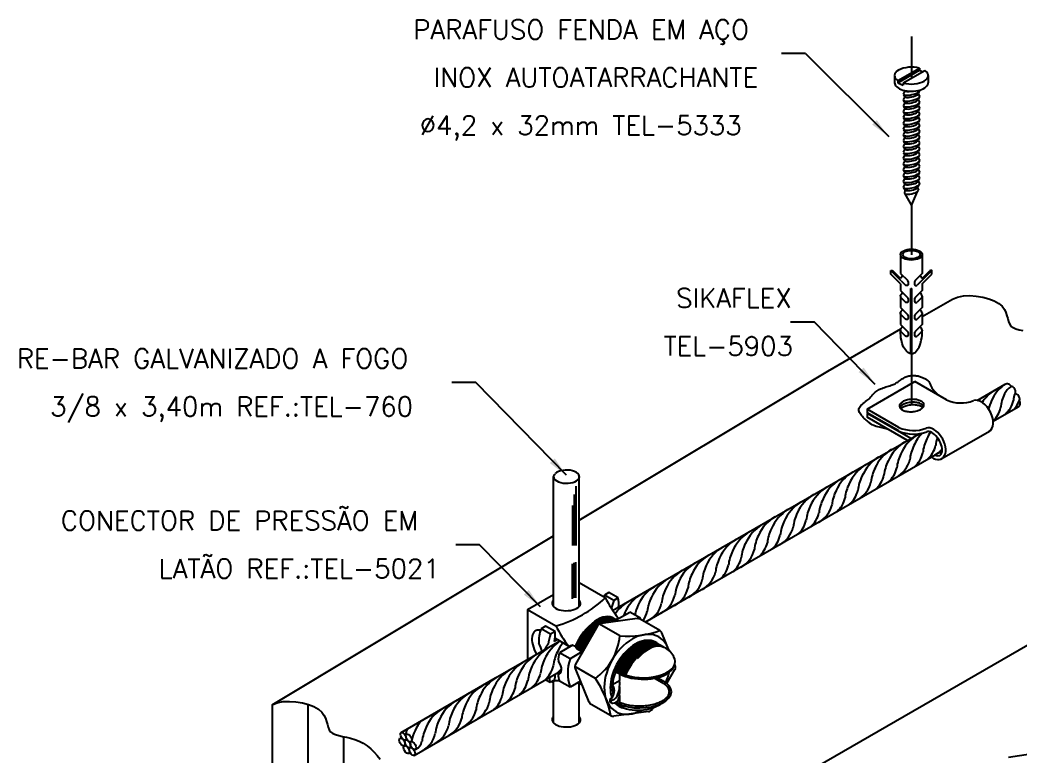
# Model space of a CAD drawing. Header units: millimetres. Extents: x -6476 to -6458.7, y -4451.8 to -4439.
# Drawn here: x -6475.97 to -6465.5, y -4446.74 to -4439.03 of the extents above; entities that cross this region are included whole.
import ezdxf
from ezdxf.enums import TextEntityAlignment as Align

# ---------------------------------------------------------------- set-up
doc = ezdxf.new("R2010")
doc.units = ezdxf.units.MM
doc.header["$LTSCALE"] = 10
doc.linetypes.add('DASHDOT2', pattern=[0.5, 0.25, -0.125, 0, -0.125])
doc.layers.add('Termotécnica', color=7, linetype='Continuous')
doc.styles.add('r80', font='romans.shx')

msp = doc.modelspace()

# ---------------------------------------------------------------- linework, layer by layer
at = {"layer": 'Termotécnica', "color": 1, "linetype": 'DASHDOT2'}
for p, q in [((-6466.642, -4439.198), (-6466.642, -4439.636)), ((-6466.642, -4440.966), (-6466.642, -4441.484)), ((-6466.642, -4442.519), (-6466.642, -4443.062))]:
    msp.add_line(p, q, dxfattribs=at)
at = {"layer": 'Termotécnica', "color": 2}
for p, q in [((-6467.749, -4439.378), (-6467.999, -4439.378)), ((-6467.749, -4439.378), (-6466.879, -4440.247)), ((-6466.782, -4439.661), (-6466.557, -4439.53)), ((-6466.782, -4439.682), (-6466.557, -4439.552)), ((-6466.727, -4439.685), (-6466.501, -4439.555)), ((-6466.557, -4439.53), (-6466.557, -4439.552)), ((-6466.557, -4439.552), (-6466.523, -4439.567)), ((-6466.818, -4439.608), (-6466.818, -4439.683)), ((-6466.782, -4439.661), (-6466.782, -4439.683)), ((-6466.782, -4439.683), (-6466.727, -4439.707)), ((-6466.727, -4439.686), (-6466.727, -4439.707)), ((-6466.466, -4439.608), (-6466.466, -4439.683)), ((-6466.712, -4439.766), (-6466.728, -4439.802)), ((-6466.724, -4439.808), (-6466.712, -4439.827)), ((-6466.56, -4439.774), (-6466.572, -4439.797)), ((-6466.572, -4439.797), (-6466.557, -4439.826)), ((-6466.712, -4439.827), (-6466.728, -4439.863)), ((-6466.712, -4439.888), (-6466.728, -4439.924)), ((-6466.724, -4439.868), (-6466.712, -4439.888)), ((-6466.56, -4439.835), (-6466.572, -4439.857)), ((-6466.572, -4439.857), (-6466.557, -4439.887)), ((-6466.56, -4439.896), (-6466.572, -4439.918)), ((-6466.712, -4439.949), (-6466.728, -4439.985)), ((-6466.712, -4440.009), (-6466.728, -4440.046)), ((-6466.724, -4439.929), (-6466.712, -4439.949)), ((-6466.724, -4439.99), (-6466.712, -4440.009)), ((-6466.572, -4439.918), (-6466.557, -4439.948)), ((-6466.56, -4439.957), (-6466.572, -4439.979)), ((-6466.572, -4439.979), (-6466.557, -4440.009)), ((-6466.56, -4440.018), (-6466.572, -4440.04)), ((-6466.712, -4440.07), (-6466.728, -4440.106)), ((-6466.724, -4440.051), (-6466.712, -4440.07)), ((-6466.724, -4440.112), (-6466.712, -4440.131)), ((-6466.572, -4440.04), (-6466.557, -4440.07)), ((-6466.56, -4440.079), (-6466.572, -4440.101)), ((-6466.572, -4440.101), (-6466.557, -4440.131)), ((-6466.712, -4440.131), (-6466.728, -4440.167)), ((-6466.712, -4440.192), (-6466.728, -4440.228)), ((-6466.724, -4440.173), (-6466.712, -4440.192)), ((-6466.56, -4440.14), (-6466.572, -4440.162)), ((-6466.572, -4440.162), (-6466.557, -4440.192)), ((-6466.56, -4440.2), (-6466.572, -4440.223)), ((-6466.572, -4440.223), (-6466.557, -4440.252)), ((-6466.712, -4440.253), (-6466.728, -4440.289)), ((-6466.712, -4440.314), (-6466.728, -4440.35)), ((-6466.724, -4440.234), (-6466.712, -4440.253)), ((-6466.724, -4440.294), (-6466.712, -4440.314)), ((-6466.56, -4440.261), (-6466.572, -4440.284)), ((-6466.572, -4440.284), (-6466.557, -4440.313)), ((-6466.56, -4440.322), (-6466.572, -4440.345)), ((-6466.712, -4440.374), (-6466.728, -4440.411)), ((-6466.712, -4440.435), (-6466.728, -4440.471)), ((-6466.724, -4440.355), (-6466.712, -4440.374)), ((-6466.724, -4440.416), (-6466.712, -4440.435)), ((-6466.572, -4440.345), (-6466.557, -4440.374)), ((-6466.56, -4440.383), (-6466.572, -4440.406)), ((-6466.572, -4440.406), (-6466.557, -4440.435)), ((-6466.712, -4440.496), (-6466.728, -4440.532)), ((-6466.724, -4440.477), (-6466.712, -4440.496)), ((-6466.724, -4440.538), (-6466.712, -4440.557)), ((-6466.56, -4440.444), (-6466.572, -4440.467)), ((-6466.572, -4440.467), (-6466.557, -4440.496)), ((-6466.56, -4440.505), (-6466.572, -4440.527)), ((-6466.572, -4440.527), (-6466.557, -4440.557)), ((-6466.712, -4440.557), (-6466.728, -4440.593)), ((-6466.712, -4440.618), (-6466.728, -4440.654)), ((-6466.724, -4440.599), (-6466.712, -4440.618)), ((-6466.56, -4440.566), (-6466.572, -4440.588)), ((-6466.572, -4440.588), (-6466.557, -4440.618)), ((-6466.56, -4440.627), (-6466.572, -4440.649)), ((-6466.712, -4440.679), (-6466.728, -4440.715)), ((-6466.712, -4440.74), (-6466.728, -4440.776)), ((-6466.724, -4440.66), (-6466.712, -4440.679)), ((-6466.724, -4440.721), (-6466.712, -4440.74)), ((-6466.572, -4440.649), (-6466.557, -4440.679)), ((-6466.56, -4440.688), (-6466.572, -4440.71)), ((-6466.572, -4440.71), (-6466.557, -4440.74)), ((-6466.572, -4440.773), (-6466.562, -4440.751)), ((-6466.725, -4440.781), (-6466.712, -4440.802)), ((-6466.71, -4440.807), (-6466.715, -4440.839)), ((-6466.71, -4440.845), (-6466.642, -4440.966)), ((-6466.642, -4440.966), (-6466.577, -4440.822)), ((-6466.577, -4440.782), (-6466.568, -4440.808)), ((-6466.756, -4441.482), (-6466.756, -4441.679)), ((-6466.529, -4441.482), (-6466.529, -4441.679)), ((-6466.857, -4441.685), (-6466.857, -4441.649)), ((-6466.75, -4441.757), (-6466.857, -4441.649)), ((-6466.756, -4441.786), (-6466.857, -4441.685)), ((-6466.755, -4441.733), (-6466.837, -4441.652)), ((-6466.756, -4441.679), (-6466.684, -4441.75)), ((-6466.529, -4441.679), (-6466.6, -4441.75)), ((-6466.535, -4441.757), (-6466.427, -4441.649)), ((-6466.529, -4441.733), (-6466.448, -4441.652)), ((-6466.529, -4441.786), (-6466.427, -4441.685)), ((-6466.427, -4441.685), (-6466.427, -4441.649)), ((-6466.756, -4441.786), (-6466.756, -4441.858)), ((-6466.75, -4441.757), (-6466.703, -4441.803)), ((-6466.535, -4441.757), (-6466.581, -4441.803)), ((-6466.529, -4441.786), (-6466.529, -4441.858)), ((-6466.756, -4441.858), (-6466.682, -4441.931)), ((-6466.649, -4442.519), (-6466.649, -4441.836)), ((-6466.649, -4441.836), (-6466.636, -4441.836)), ((-6466.636, -4442.519), (-6466.636, -4441.836)), ((-6466.529, -4441.858), (-6466.602, -4441.931)), ((-6466.756, -4441.917), (-6466.756, -4442.035)), ((-6466.75, -4441.934), (-6466.703, -4441.981)), ((-6466.535, -4441.934), (-6466.581, -4441.981)), ((-6466.529, -4441.917), (-6466.529, -4442.035)), ((-6466.529, -4442.13), (-6466.213, -4441.948)), ((-6466.756, -4442.035), (-6466.682, -4442.109)), ((-6466.756, -4442.091), (-6466.756, -4442.213)), ((-6466.75, -4442.112), (-6466.703, -4442.158)), ((-6466.529, -4442.035), (-6466.602, -4442.109)), ((-6466.535, -4442.112), (-6466.581, -4442.158)), ((-6466.529, -4442.091), (-6466.529, -4442.213)), ((-6467.656, -4442.19), (-6467.906, -4442.19)), ((-6467.02, -4442.84), (-6467.656, -4442.19)), ((-6466.756, -4442.213), (-6466.682, -4442.286)), ((-6466.529, -4442.213), (-6466.602, -4442.286)), ((-6467.515, -4442.7), (-6466.754, -4442.26)), ((-6466.75, -4442.289), (-6466.703, -4442.336)), ((-6466.535, -4442.289), (-6466.581, -4442.336)), ((-6470.116, -4444.263), (-6467.515, -4442.7)), ((-6471.2, -4442.822), (-6471.45, -4442.822)), ((-6470.251, -4443.792), (-6471.2, -4442.822)), ((-6467.104, -4443.098), (-6466.606, -4442.811)), ((-6466.274, -4443.003), (-6466.606, -4442.811)), ((-6465.955, -4443.009), (-6465.662, -4442.839)), ((-6466.772, -4443.29), (-6467.104, -4443.098)), ((-6467.104, -4443.098), (-6467.104, -4443.137)), ((-6466.772, -4443.328), (-6467.104, -4443.137)), ((-6467.104, -4443.144), (-6467.097, -4443.141)), ((-6466.648, -4443.408), (-6467.104, -4443.144)), ((-6467.104, -4443.144), (-6467.104, -4443.183)), ((-6465.785, -4443.225), (-6465.524, -4443.076)), ((-6466.681, -4443.427), (-6467.104, -4443.183)), ((-6469.767, -4445.206), (-6466.559, -4443.356)), ((-6466.324, -4443.617), (-6465.826, -4443.33)), ((-6468.905, -4445.027), (-6466.32, -4443.535)), ((-6470.386, -4445.164), (-6470.386, -4443.805)), ((-6470.116, -4445.164), (-6470.116, -4443.802)), ((-6469.782, -4448.081), (-6462.686, -4443.984)), ((-6473.33, -4446.195), (-6470.386, -4444.425)), ((-6471.159, -4444.518), (-6471.409, -4444.518)), ((-6470.523, -4445.169), (-6471.159, -4444.518)), ((-6470.116, -4444.914), (-6469.844, -4445.071)), ((-6470.659, -4445.196), (-6470.386, -4445.038)), ((-6469.427, -4445.328), (-6468.905, -4445.027)), ((-6470.659, -4445.196), (-6470.659, -4445.72)), ((-6470.659, -4445.196), (-6470.36, -4445.368)), ((-6470.991, -4445.913), (-6470.32, -4445.525)), ((-6470.37, -4445.496), (-6470.226, -4445.58)), ((-6470.16, -4445.585), (-6470.189, -4445.569)), ((-6470.139, -4445.612), (-6470.16, -4445.585)), ((-6470.151, -4445.595), (-6470.153, -4445.594)), ((-6470.143, -4445.607), (-6470.151, -4445.595)), ((-6470.13, -4445.607), (-6470.143, -4445.607)), ((-6470.084, -4445.644), (-6470.139, -4445.612)), ((-6470.123, -4445.622), (-6470.13, -4445.607)), ((-6470.108, -4445.619), (-6470.123, -4445.622)), ((-6470.102, -4445.634), (-6470.108, -4445.619)), ((-6470.087, -4445.631), (-6470.102, -4445.634)), ((-6470.082, -4445.641), (-6470.087, -4445.631)), ((-6470.731, -4446.082), (-6470.302, -4445.834)), ((-6469.754, -4445.835), (-6469.713, -4445.859)), ((-6469.745, -4445.829), (-6469.753, -4445.83)), ((-6469.738, -4445.844), (-6469.745, -4445.829)), ((-6469.724, -4445.841), (-6469.738, -4445.844)), ((-6469.717, -4445.856), (-6469.724, -4445.841)), ((-6469.703, -4445.854), (-6469.717, -4445.856)), ((-6469.696, -4445.868), (-6469.703, -4445.854)), ((-6469.681, -4445.866), (-6469.696, -4445.868)), ((-6469.674, -4445.88), (-6469.681, -4445.866)), ((-6469.66, -4445.878), (-6469.674, -4445.88)), ((-6469.651, -4445.889), (-6469.66, -4445.878)), ((-6471.98, -4446.484), (-6470.991, -4445.913)), ((-6470.402, -4445.95), (-6470.395, -4445.954)), ((-6470.386, -4446.382), (-6470.386, -4445.951)), ((-6470.116, -4446.382), (-6470.116, -4445.954)), ((-6469.331, -4445.915), (-6469.25, -4445.962)), ((-6469.3, -4445.908), (-6469.239, -4445.944)), ((-6471.842, -4446.723), (-6470.731, -4446.081)), ((-6473.33, -4446.195), (-6473.33, -4447.32)), ((-6469.735, -4446.169), (-6469.713, -4446.181)), ((-6469.681, -4446.217), (-6469.725, -4446.192))]:
    msp.add_line(p, q, dxfattribs=at)
at = {"layer": 'Termotécnica', "color": 1}
for p, q in [((-6470.17, -4443.991), (-6470.17, -4444.525)), ((-6470.153, -4443.905), (-6470.153, -4444.525)), ((-6470.187, -4444.108), (-6470.187, -4444.525)), ((-6470.187, -4445.084), (-6470.187, -4444.717)), ((-6470.17, -4445.076), (-6470.17, -4444.709)), ((-6470.153, -4445.076), (-6470.153, -4444.7)), ((-6469.807, -4445.019), (-6469.854, -4445.046)), ((-6469.709, -4445.075), (-6469.807, -4445.019)), ((-6469.756, -4445.102), (-6469.854, -4445.046)), ((-6469.709, -4445.075), (-6469.756, -4445.102)), ((-6469.729, -4445.306), (-6469.587, -4445.223)), ((-6469.476, -4445.287), (-6469.587, -4445.223)), ((-6469.691, -4445.473), (-6469.906, -4445.349)), ((-6469.511, -4445.292), (-6469.887, -4445.342)), ((-6469.476, -4445.287), (-6469.488, -4445.294)), ((-6469.274, -4445.416), (-6469.478, -4445.298)), ((-6470.468, -4445.371), (-6470.515, -4445.397)), ((-6470.417, -4445.454), (-6470.515, -4445.397)), ((-6470.37, -4445.427), (-6470.468, -4445.371)), ((-6470.37, -4445.427), (-6470.417, -4445.454)), ((-6469.924, -4445.367), (-6470.156, -4445.769)), ((-6469.175, -4445.63), (-6469.252, -4445.441)), ((-6470.375, -4445.531), (-6470.343, -4445.512)), ((-6470.187, -4445.57), (-6470.323, -4445.649)), ((-6470.213, -4445.712), (-6470.323, -4445.649)), ((-6470.09, -4445.641), (-6470.213, -4445.712)), ((-6469.112, -4445.781), (-6469.118, -4445.768)), ((-6469.948, -4445.919), (-6470.163, -4445.794)), ((-6470.159, -4445.814), (-6470.015, -4446.165)), ((-6469.696, -4445.868), (-6469.696, -4445.94)), ((-6469.199, -4445.971), (-6469.115, -4445.826)), ((-6470.422, -4445.961), (-6470.473, -4445.932)), ((-6470.375, -4445.935), (-6470.422, -4445.961)), ((-6470.213, -4446.01), (-6470.323, -4445.946)), ((-6470.104, -4445.947), (-6470.213, -4446.01)), ((-6469.77, -4445.983), (-6469.696, -4445.94)), ((-6472.957, -4446.189), (-6472.957, -4447.314)), ((-6469.789, -4446.307), (-6469.993, -4446.19)), ((-6469.786, -4446.146), (-6469.797, -4446.139)), ((-6469.707, -4446.181), (-6469.696, -4446.175)), ((-6469.696, -4446.097), (-6469.696, -4446.175)), ((-6469.393, -4446.265), (-6469.756, -4446.314)), ((-6469.346, -4446.224), (-6469.355, -4446.24)), ((-6472.583, -4446.526), (-6472.583, -4447.651))]:
    msp.add_line(p, q, dxfattribs=at)
at = {"layer": 'Termotécnica', "color": 2}
for points in [[(-6466.857, -4441.649), (-6466.852, -4441.647), (-6466.844, -4441.648), (-6466.837, -4441.652)], [(-6466.44, -4441.648), (-6466.44, -4441.648), (-6466.448, -4441.652)], [(-6466.427, -4441.649), (-6466.427, -4441.649), (-6466.433, -4441.647), (-6466.44, -4441.648)], [(-6466.684, -4441.75), (-6466.683, -4441.753), (-6466.682, -4441.755), (-6466.681, -4441.757), (-6466.68, -4441.758), (-6466.679, -4441.76), (-6466.678, -4441.761), (-6466.678, -4441.762), (-6466.677, -4441.764), (-6466.677, -4441.765), (-6466.676, -4441.766), (-6466.676, -4441.767), (-6466.676, -4441.767), (-6466.675, -4441.768), (-6466.675, -4441.769), (-6466.675, -4441.77), (-6466.675, -4441.771), (-6466.675, -4441.772), (-6466.675, -4441.773), (-6466.674, -4441.774), (-6466.674, -4441.775), (-6466.674, -4441.776), (-6466.674, -4441.777), (-6466.674, -4441.778), (-6466.674, -4441.779), (-6466.674, -4441.78), (-6466.674, -4441.781), (-6466.674, -4441.782), (-6466.674, -4441.783), (-6466.675, -4441.784), (-6466.675, -4441.785), (-6466.675, -4441.786), (-6466.675, -4441.787), (-6466.675, -4441.788), (-6466.675, -4441.789), (-6466.676, -4441.79), (-6466.676, -4441.791), (-6466.676, -4441.792), (-6466.676, -4441.793), (-6466.676, -4441.794), (-6466.677, -4441.795), (-6466.677, -4441.796), (-6466.677, -4441.797), (-6466.678, -4441.798), (-6466.678, -4441.798), (-6466.678, -4441.799), (-6466.679, -4441.8), (-6466.679, -4441.801), (-6466.68, -4441.801), (-6466.68, -4441.802), (-6466.681, -4441.802), (-6466.681, -4441.803), (-6466.682, -4441.803), (-6466.682, -4441.804), (-6466.683, -4441.804), (-6466.683, -4441.804), (-6466.684, -4441.804), (-6466.684, -4441.805), (-6466.685, -4441.805), (-6466.685, -4441.805), (-6466.686, -4441.805), (-6466.687, -4441.805), (-6466.688, -4441.805), (-6466.689, -4441.805), (-6466.689, -4441.806), (-6466.691, -4441.806), (-6466.692, -4441.806), (-6466.693, -4441.806), (-6466.695, -4441.806), (-6466.696, -4441.805), (-6466.698, -4441.805), (-6466.701, -4441.804), (-6466.703, -4441.803)], [(-6466.6, -4441.75), (-6466.602, -4441.753), (-6466.603, -4441.755), (-6466.604, -4441.757), (-6466.605, -4441.758), (-6466.606, -4441.76), (-6466.606, -4441.761), (-6466.607, -4441.762), (-6466.607, -4441.764), (-6466.608, -4441.765), (-6466.608, -4441.766), (-6466.609, -4441.767), (-6466.609, -4441.767), (-6466.609, -4441.768), (-6466.609, -4441.769), (-6466.61, -4441.77), (-6466.61, -4441.771), (-6466.61, -4441.772), (-6466.61, -4441.773), (-6466.61, -4441.774), (-6466.61, -4441.775), (-6466.61, -4441.776), (-6466.61, -4441.777), (-6466.61, -4441.778), (-6466.61, -4441.779), (-6466.61, -4441.78), (-6466.61, -4441.781), (-6466.61, -4441.782), (-6466.61, -4441.783), (-6466.61, -4441.784), (-6466.61, -4441.785), (-6466.61, -4441.786), (-6466.609, -4441.787), (-6466.609, -4441.788), (-6466.609, -4441.789), (-6466.609, -4441.79), (-6466.609, -4441.791), (-6466.609, -4441.792), (-6466.608, -4441.793), (-6466.608, -4441.794), (-6466.608, -4441.795), (-6466.608, -4441.796), (-6466.607, -4441.797), (-6466.607, -4441.798), (-6466.607, -4441.798), (-6466.606, -4441.799), (-6466.606, -4441.8), (-6466.605, -4441.801), (-6466.605, -4441.801), (-6466.604, -4441.802), (-6466.604, -4441.802), (-6466.603, -4441.803), (-6466.603, -4441.803), (-6466.602, -4441.804), (-6466.602, -4441.804), (-6466.601, -4441.804), (-6466.601, -4441.804), (-6466.6, -4441.805), (-6466.6, -4441.805), (-6466.599, -4441.805), (-6466.598, -4441.805), (-6466.598, -4441.805), (-6466.597, -4441.805), (-6466.596, -4441.805), (-6466.595, -4441.806), (-6466.594, -4441.806), (-6466.593, -4441.806), (-6466.591, -4441.806), (-6466.59, -4441.806), (-6466.588, -4441.805), (-6466.586, -4441.805), (-6466.584, -4441.804), (-6466.581, -4441.803)], [(-6466.682, -4441.931), (-6466.682, -4441.932), (-6466.681, -4441.934), (-6466.68, -4441.936), (-6466.679, -4441.937), (-6466.678, -4441.939), (-6466.678, -4441.94), (-6466.677, -4441.941), (-6466.677, -4441.942), (-6466.676, -4441.943), (-6466.676, -4441.944), (-6466.676, -4441.945), (-6466.675, -4441.946), (-6466.675, -4441.947), (-6466.675, -4441.948), (-6466.675, -4441.948), (-6466.675, -4441.949), (-6466.675, -4441.95), (-6466.674, -4441.951), (-6466.674, -4441.952), (-6466.674, -4441.953), (-6466.674, -4441.954), (-6466.674, -4441.955), (-6466.674, -4441.956), (-6466.674, -4441.957), (-6466.674, -4441.958), (-6466.674, -4441.96), (-6466.674, -4441.961), (-6466.675, -4441.962), (-6466.675, -4441.963), (-6466.675, -4441.964), (-6466.675, -4441.965), (-6466.675, -4441.966), (-6466.675, -4441.967), (-6466.676, -4441.968), (-6466.676, -4441.969), (-6466.676, -4441.97), (-6466.676, -4441.971), (-6466.676, -4441.972), (-6466.677, -4441.973), (-6466.677, -4441.974), (-6466.677, -4441.974), (-6466.678, -4441.975), (-6466.678, -4441.976), (-6466.678, -4441.977), (-6466.679, -4441.977), (-6466.679, -4441.978), (-6466.68, -4441.979), (-6466.68, -4441.979), (-6466.681, -4441.98), (-6466.681, -4441.98), (-6466.682, -4441.981), (-6466.682, -4441.981), (-6466.683, -4441.981), (-6466.683, -4441.982), (-6466.684, -4441.982), (-6466.684, -4441.982), (-6466.685, -4441.982), (-6466.685, -4441.983), (-6466.686, -4441.983), (-6466.687, -4441.983), (-6466.688, -4441.983), (-6466.689, -4441.983), (-6466.689, -4441.983), (-6466.691, -4441.983), (-6466.692, -4441.983), (-6466.693, -4441.983), (-6466.695, -4441.983), (-6466.696, -4441.983), (-6466.698, -4441.982), (-6466.701, -4441.982), (-6466.703, -4441.981)], [(-6466.602, -4441.931), (-6466.603, -4441.932), (-6466.604, -4441.934), (-6466.605, -4441.936), (-6466.606, -4441.937), (-6466.606, -4441.939), (-6466.607, -4441.94), (-6466.607, -4441.941), (-6466.608, -4441.942), (-6466.608, -4441.943), (-6466.609, -4441.944), (-6466.609, -4441.945), (-6466.609, -4441.946), (-6466.609, -4441.947), (-6466.61, -4441.948), (-6466.61, -4441.948), (-6466.61, -4441.949), (-6466.61, -4441.95), (-6466.61, -4441.951), (-6466.61, -4441.952), (-6466.61, -4441.953), (-6466.61, -4441.954), (-6466.61, -4441.955), (-6466.61, -4441.956), (-6466.61, -4441.957), (-6466.61, -4441.958), (-6466.61, -4441.96), (-6466.61, -4441.961), (-6466.61, -4441.962), (-6466.61, -4441.963), (-6466.61, -4441.964), (-6466.609, -4441.965), (-6466.609, -4441.966), (-6466.609, -4441.967), (-6466.609, -4441.968), (-6466.609, -4441.969), (-6466.609, -4441.97), (-6466.608, -4441.971), (-6466.608, -4441.972), (-6466.608, -4441.973), (-6466.608, -4441.974), (-6466.607, -4441.974), (-6466.607, -4441.975), (-6466.607, -4441.976), (-6466.606, -4441.977), (-6466.606, -4441.977), (-6466.605, -4441.978), (-6466.605, -4441.979), (-6466.604, -4441.979), (-6466.604, -4441.98), (-6466.603, -4441.98), (-6466.603, -4441.981), (-6466.602, -4441.981), (-6466.602, -4441.981), (-6466.601, -4441.982), (-6466.601, -4441.982), (-6466.6, -4441.982), (-6466.6, -4441.982), (-6466.599, -4441.983), (-6466.598, -4441.983), (-6466.598, -4441.983), (-6466.597, -4441.983), (-6466.596, -4441.983), (-6466.595, -4441.983), (-6466.594, -4441.983), (-6466.593, -4441.983), (-6466.591, -4441.983), (-6466.59, -4441.983), (-6466.588, -4441.983), (-6466.586, -4441.982), (-6466.584, -4441.982), (-6466.581, -4441.981)], [(-6466.213, -4441.948), (-6466.159, -4441.926), (-6466.098, -4441.914), (-6466.031, -4441.911), (-6465.963, -4441.915), (-6465.895, -4441.926), (-6465.831, -4441.944), (-6465.775, -4441.966), (-6465.728, -4441.993), (-6465.693, -4442.023), (-6465.669, -4442.055), (-6465.653, -4442.088), (-6465.642, -4442.121), (-6465.634, -4442.152), (-6465.626, -4442.182), (-6465.616, -4442.208), (-6465.6, -4442.23), (-6465.578, -4442.246), (-6465.549, -4442.259), (-6465.514, -4442.268), (-6465.476, -4442.277)], [(-6466.682, -4442.109), (-6466.682, -4442.11), (-6466.681, -4442.112), (-6466.68, -4442.113), (-6466.679, -4442.115), (-6466.678, -4442.116), (-6466.678, -4442.118), (-6466.677, -4442.119), (-6466.677, -4442.12), (-6466.676, -4442.121), (-6466.676, -4442.122), (-6466.676, -4442.123), (-6466.675, -4442.123), (-6466.675, -4442.124), (-6466.675, -4442.125), (-6466.675, -4442.126), (-6466.675, -4442.127), (-6466.675, -4442.128), (-6466.674, -4442.129), (-6466.674, -4442.13), (-6466.674, -4442.131), (-6466.674, -4442.132), (-6466.674, -4442.133), (-6466.674, -4442.134), (-6466.674, -4442.135), (-6466.674, -4442.136), (-6466.674, -4442.137), (-6466.674, -4442.138), (-6466.675, -4442.139), (-6466.675, -4442.14), (-6466.675, -4442.141), (-6466.675, -4442.142), (-6466.675, -4442.143), (-6466.675, -4442.145), (-6466.676, -4442.146), (-6466.676, -4442.146), (-6466.676, -4442.147), (-6466.676, -4442.148), (-6466.676, -4442.149), (-6466.677, -4442.15), (-6466.677, -4442.151), (-6466.677, -4442.152), (-6466.678, -4442.153), (-6466.678, -4442.153), (-6466.678, -4442.154), (-6466.679, -4442.155), (-6466.679, -4442.156), (-6466.68, -4442.156), (-6466.68, -4442.157), (-6466.681, -4442.157), (-6466.681, -4442.158), (-6466.682, -4442.158), (-6466.682, -4442.159), (-6466.683, -4442.159), (-6466.683, -4442.159), (-6466.684, -4442.159), (-6466.684, -4442.16), (-6466.685, -4442.16), (-6466.685, -4442.16), (-6466.686, -4442.16), (-6466.687, -4442.16), (-6466.688, -4442.16), (-6466.689, -4442.161), (-6466.689, -4442.161), (-6466.691, -4442.161), (-6466.692, -4442.161), (-6466.693, -4442.161), (-6466.695, -4442.161), (-6466.696, -4442.16), (-6466.698, -4442.16), (-6466.701, -4442.159), (-6466.703, -4442.158)], [(-6466.602, -4442.109), (-6466.604, -4442.112), (-6466.605, -4442.113), (-6466.606, -4442.115), (-6466.606, -4442.116), (-6466.607, -4442.118), (-6466.607, -4442.119), (-6466.608, -4442.12), (-6466.608, -4442.121), (-6466.609, -4442.122), (-6466.609, -4442.123), (-6466.609, -4442.123), (-6466.609, -4442.124), (-6466.61, -4442.125), (-6466.61, -4442.126), (-6466.61, -4442.127), (-6466.61, -4442.128), (-6466.61, -4442.129), (-6466.61, -4442.13), (-6466.61, -4442.131), (-6466.61, -4442.132), (-6466.61, -4442.133), (-6466.61, -4442.134), (-6466.61, -4442.135), (-6466.61, -4442.136), (-6466.61, -4442.137), (-6466.61, -4442.138), (-6466.61, -4442.139), (-6466.61, -4442.14), (-6466.61, -4442.141), (-6466.609, -4442.142), (-6466.609, -4442.143), (-6466.609, -4442.145), (-6466.609, -4442.146), (-6466.609, -4442.146), (-6466.609, -4442.147), (-6466.608, -4442.148), (-6466.608, -4442.149), (-6466.608, -4442.15), (-6466.608, -4442.151), (-6466.607, -4442.152), (-6466.607, -4442.153), (-6466.607, -4442.153), (-6466.606, -4442.154), (-6466.606, -4442.155), (-6466.605, -4442.156), (-6466.605, -4442.156), (-6466.604, -4442.157), (-6466.604, -4442.157), (-6466.603, -4442.158), (-6466.603, -4442.158), (-6466.602, -4442.159), (-6466.602, -4442.159), (-6466.601, -4442.159), (-6466.601, -4442.159), (-6466.6, -4442.16), (-6466.6, -4442.16), (-6466.599, -4442.16), (-6466.598, -4442.16), (-6466.598, -4442.16), (-6466.597, -4442.16), (-6466.596, -4442.161), (-6466.595, -4442.161), (-6466.594, -4442.161), (-6466.593, -4442.161), (-6466.591, -4442.161), (-6466.59, -4442.161), (-6466.588, -4442.16), (-6466.586, -4442.16), (-6466.584, -4442.159), (-6466.581, -4442.158)], [(-6466.682, -4442.286), (-6466.682, -4442.287), (-6466.681, -4442.289), (-6466.68, -4442.291), (-6466.679, -4442.292), (-6466.678, -4442.294), (-6466.678, -4442.295), (-6466.677, -4442.296), (-6466.677, -4442.297), (-6466.676, -4442.298), (-6466.676, -4442.299), (-6466.676, -4442.3), (-6466.675, -4442.301), (-6466.675, -4442.302), (-6466.675, -4442.303), (-6466.675, -4442.303), (-6466.675, -4442.304), (-6466.675, -4442.305), (-6466.674, -4442.306), (-6466.674, -4442.307), (-6466.674, -4442.308), (-6466.674, -4442.309), (-6466.674, -4442.31), (-6466.674, -4442.311), (-6466.674, -4442.312), (-6466.674, -4442.314), (-6466.674, -4442.315), (-6466.674, -4442.316), (-6466.675, -4442.317), (-6466.675, -4442.318), (-6466.675, -4442.319), (-6466.675, -4442.32), (-6466.675, -4442.321), (-6466.675, -4442.322), (-6466.676, -4442.323), (-6466.676, -4442.324), (-6466.676, -4442.325), (-6466.676, -4442.326), (-6466.676, -4442.327), (-6466.677, -4442.328), (-6466.677, -4442.329), (-6466.677, -4442.329), (-6466.678, -4442.33), (-6466.678, -4442.331), (-6466.678, -4442.332), (-6466.679, -4442.332), (-6466.679, -4442.333), (-6466.68, -4442.334), (-6466.68, -4442.334), (-6466.681, -4442.335), (-6466.681, -4442.335), (-6466.682, -4442.336), (-6466.682, -4442.336), (-6466.683, -4442.336), (-6466.683, -4442.337), (-6466.684, -4442.337), (-6466.684, -4442.337), (-6466.685, -4442.337), (-6466.685, -4442.338), (-6466.686, -4442.338), (-6466.687, -4442.338), (-6466.688, -4442.338), (-6466.689, -4442.338), (-6466.689, -4442.338), (-6466.691, -4442.338), (-6466.692, -4442.338), (-6466.693, -4442.338), (-6466.695, -4442.338), (-6466.696, -4442.338), (-6466.698, -4442.337), (-6466.701, -4442.337), (-6466.703, -4442.336)], [(-6466.602, -4442.286), (-6466.604, -4442.289), (-6466.605, -4442.291), (-6466.606, -4442.292), (-6466.606, -4442.294), (-6466.607, -4442.295), (-6466.607, -4442.296), (-6466.608, -4442.297), (-6466.608, -4442.298), (-6466.609, -4442.299), (-6466.609, -4442.3), (-6466.609, -4442.301), (-6466.609, -4442.302), (-6466.61, -4442.303), (-6466.61, -4442.303), (-6466.61, -4442.304), (-6466.61, -4442.305), (-6466.61, -4442.306), (-6466.61, -4442.307), (-6466.61, -4442.308), (-6466.61, -4442.309), (-6466.61, -4442.31), (-6466.61, -4442.311), (-6466.61, -4442.312), (-6466.61, -4442.314), (-6466.61, -4442.315), (-6466.61, -4442.316), (-6466.61, -4442.317), (-6466.61, -4442.318), (-6466.61, -4442.319), (-6466.609, -4442.32), (-6466.609, -4442.321), (-6466.609, -4442.322), (-6466.609, -4442.323), (-6466.609, -4442.324), (-6466.609, -4442.325), (-6466.608, -4442.326), (-6466.608, -4442.327), (-6466.608, -4442.328), (-6466.608, -4442.329), (-6466.607, -4442.329), (-6466.607, -4442.33), (-6466.607, -4442.331), (-6466.606, -4442.332), (-6466.606, -4442.332), (-6466.605, -4442.333), (-6466.605, -4442.334), (-6466.604, -4442.334), (-6466.604, -4442.335), (-6466.603, -4442.335), (-6466.603, -4442.336), (-6466.602, -4442.336), (-6466.602, -4442.336), (-6466.601, -4442.337), (-6466.601, -4442.337), (-6466.6, -4442.337), (-6466.6, -4442.337), (-6466.599, -4442.338), (-6466.598, -4442.338), (-6466.598, -4442.338), (-6466.597, -4442.338), (-6466.596, -4442.338), (-6466.595, -4442.338), (-6466.594, -4442.338), (-6466.593, -4442.338), (-6466.591, -4442.338), (-6466.59, -4442.338), (-6466.588, -4442.338), (-6466.586, -4442.337), (-6466.584, -4442.337), (-6466.581, -4442.336)], [(-6473.33, -4446.195), (-6473.277, -4446.173), (-6473.216, -4446.161), (-6473.149, -4446.158), (-6473.08, -4446.162), (-6473.013, -4446.174), (-6472.949, -4446.191), (-6472.892, -4446.213), (-6472.845, -4446.24), (-6472.811, -4446.27), (-6472.787, -4446.302), (-6472.771, -4446.335), (-6472.76, -4446.368), (-6472.752, -4446.399), (-6472.744, -4446.429), (-6472.733, -4446.455), (-6472.718, -4446.477), (-6472.695, -4446.493), (-6472.666, -4446.506), (-6472.632, -4446.515), (-6472.593, -4446.524), (-6472.551, -4446.532), (-6472.508, -4446.542), (-6472.463, -4446.556), (-6472.419, -4446.573), (-6472.377, -4446.596), (-6472.336, -4446.624), (-6472.298, -4446.655), (-6472.262, -4446.69), (-6472.229, -4446.726), (-6472.2, -4446.764)], [(-6465.394, -4446.711), (-6465.51, -4446.728), (-6465.625, -4446.744)]]:
    msp.add_lwpolyline(points, dxfattribs=at)
for points in [[(-6466.755, -4441.733, -0.122515), (-6466.749, -4441.72, -0.074458), (-6466.731, -4441.704)], [(-6466.529, -4441.733, 0.122515), (-6466.536, -4441.72, 0.074458), (-6466.554, -4441.704)], [(-6466.756, -4441.917, -0.174705), (-6466.749, -4441.898, -0.071912), (-6466.732, -4441.882)], [(-6466.529, -4441.917, 0.174705), (-6466.536, -4441.898, 0.071912), (-6466.553, -4441.882)], [(-6466.756, -4441.917, 0), (-6466.756, -4441.917, 0.18907), (-6466.75, -4441.934)], [(-6466.535, -4441.934, 0.138404), (-6466.529, -4441.917)], [(-6466.756, -4442.094, -0.174705), (-6466.749, -4442.075, -0.071912), (-6466.732, -4442.059)], [(-6466.751, -4442.11, -0.138405), (-6466.756, -4442.094, -0.174705)], [(-6466.529, -4442.094, 0.174705), (-6466.536, -4442.075, 0.071912), (-6466.553, -4442.059)], [(-6466.529, -4442.094, -0.195135), (-6466.535, -4442.112)], [(-6466.529, -4442.091), (-6466.529, -4442.091, 0.000061), (-6466.529, -4442.091)], [(-6466.756, -4442.272, -0.174705), (-6466.749, -4442.253, -0.071912), (-6466.732, -4442.237)], [(-6466.649, -4442.519), (-6466.649, -4442.519, -0.153617), (-6466.68, -4442.505, -0.102796), (-6466.723, -4442.449, -0.062165), (-6466.747, -4442.377, -0.048405), (-6466.756, -4442.279, -0.005298), (-6466.756, -4442.274, -0.057768), (-6466.756, -4442.271)], [(-6466.756, -4442.272, 0.195135), (-6466.75, -4442.289)], [(-6466.636, -4442.519), (-6466.636, -4442.519, 0.153617), (-6466.604, -4442.505, 0.102796), (-6466.562, -4442.449, 0.062165), (-6466.538, -4442.377, 0.048405), (-6466.528, -4442.279, 0.005298), (-6466.529, -4442.274, 0.057768), (-6466.529, -4442.271)], [(-6466.529, -4442.272, 0.174705), (-6466.536, -4442.253, 0.071912), (-6466.553, -4442.237)], [(-6466.529, -4442.272, -0.195135), (-6466.535, -4442.289)], [(-6466.513, -4443.07, 0.056274), (-6466.517, -4443.064, 0.104203), (-6466.548, -4443.042, 0.064948), (-6466.588, -4443.03, 0.051099), (-6466.64, -4443.028, 0.051099), (-6466.692, -4443.036, 0.064948), (-6466.73, -4443.051, 0.104203), (-6466.759, -4443.077, 0.056274), (-6466.763, -4443.083, 0.174705)], [(-6466.523, -4443.084, 0.076612), (-6466.547, -4443.069, 0.064948), (-6466.587, -4443.058, 0.051099), (-6466.639, -4443.055, 0.051099), (-6466.691, -4443.064, 0.064948), (-6466.729, -4443.079, 0.076612), (-6466.751, -4443.097, 0.056274)]]:
    msp.add_lwpolyline(points, format="xyb", dxfattribs=at)
for points in [[(-6466.75, -4442.112, -0.021127), (-6466.751, -4442.11, -0.170198)], [(-6466.51, -4443.054, 0.174705), (-6466.519, -4443.033, 0.104203), (-6466.55, -4443.011, 0.064948), (-6466.59, -4442.999, 0.051099), (-6466.642, -4442.997, 0.051099), (-6466.694, -4443.005, 0.064948), (-6466.732, -4443.021, 0.104203), (-6466.76, -4443.046, 0.174705), (-6466.767, -4443.068, 0.174705), (-6466.758, -4443.09, 0.104203), (-6466.727, -4443.112, 0.064948), (-6466.687, -4443.123, 0.051099), (-6466.635, -4443.126, 0.051099), (-6466.583, -4443.117, 0.064948), (-6466.545, -4443.102, 0.104203), (-6466.517, -4443.076, 0.174705)]]:
    msp.add_lwpolyline(points, format="xyb", close=True, dxfattribs=at)
at = {"layer": 'Termotécnica', "color": 1}
msp.add_lwpolyline([(-6466.881, -4443.311), (-6466.934, -4443.3), (-6466.976, -4443.289), (-6467.009, -4443.28), (-6467.033, -4443.271), (-6467.051, -4443.263), (-6467.064, -4443.256), (-6467.075, -4443.248), (-6467.084, -4443.24), (-6467.094, -4443.232), (-6467.104, -4443.223), (-6467.115, -4443.215), (-6467.125, -4443.205), (-6467.135, -4443.196), (-6467.145, -4443.186), (-6467.155, -4443.176), (-6467.164, -4443.166), (-6467.172, -4443.156), (-6467.179, -4443.146), (-6467.185, -4443.135), (-6467.189, -4443.125), (-6467.192, -4443.114), (-6467.192, -4443.104), (-6467.19, -4443.093), (-6467.186, -4443.082), (-6467.179, -4443.071), (-6467.17, -4443.06), (-6467.158, -4443.05), (-6467.146, -4443.039), (-6467.133, -4443.029), (-6467.121, -4443.019), (-6467.109, -4443.01), (-6467.098, -4443.002), (-6467.088, -4442.994), (-6467.081, -4442.987), (-6467.074, -4442.981), (-6467.068, -4442.974), (-6467.063, -4442.968), (-6467.058, -4442.962), (-6467.053, -4442.956), (-6467.048, -4442.95), (-6467.042, -4442.943), (-6467.035, -4442.936), (-6467.028, -4442.929), (-6467.02, -4442.922), (-6467.011, -4442.914), (-6467.001, -4442.907), (-6466.99, -4442.9), (-6466.978, -4442.894), (-6466.965, -4442.887), (-6466.951, -4442.882), (-6466.937, -4442.876), (-6466.923, -4442.871), (-6466.908, -4442.867), (-6466.894, -4442.862), (-6466.88, -4442.858), (-6466.867, -4442.854), (-6466.855, -4442.85), (-6466.843, -4442.845), (-6466.833, -4442.841), (-6466.822, -4442.837), (-6466.813, -4442.833), (-6466.803, -4442.828), (-6466.794, -4442.822), (-6466.785, -4442.817), (-6466.776, -4442.81), (-6466.766, -4442.804), (-6466.757, -4442.797), (-6466.748, -4442.79), (-6466.738, -4442.783), (-6466.728, -4442.777), (-6466.719, -4442.771), (-6466.709, -4442.765), (-6466.699, -4442.761), (-6466.689, -4442.757), (-6466.679, -4442.754), (-6466.669, -4442.751), (-6466.658, -4442.749), (-6466.648, -4442.748), (-6466.638, -4442.747), (-6466.629, -4442.746), (-6466.619, -4442.746), (-6466.609, -4442.747), (-6466.6, -4442.748), (-6466.591, -4442.749), (-6466.582, -4442.75), (-6466.572, -4442.752), (-6466.563, -4442.755), (-6466.554, -4442.757), (-6466.545, -4442.76), (-6466.536, -4442.764), (-6466.527, -4442.767), (-6466.518, -4442.771), (-6466.51, -4442.775), (-6466.501, -4442.779), (-6466.494, -4442.783), (-6466.487, -4442.787), (-6466.48, -4442.791), (-6466.475, -4442.795), (-6466.469, -4442.8), (-6466.464, -4442.805), (-6466.46, -4442.81), (-6466.456, -4442.816), (-6466.452, -4442.823), (-6466.449, -4442.831), (-6466.445, -4442.839), (-6466.441, -4442.85), (-6466.435, -4442.861), (-6466.428, -4442.875), (-6466.417, -4442.891), (-6466.402, -4442.909), (-6466.383, -4442.93), (-6466.359, -4442.954)], dxfattribs=at)
for centre, radius, start, end in [((-6465.509, -4443.293), 0.473, 127.5124, 146.1638), ((-6465.428, -4443.172), 0.408, 127.5417, 156.7272), ((-6461.573, -4446.301), 5.391, 140.66, 140.7018), ((-6465.279, -4443.13), 0.432, 153.652, 174.0868), ((-6465.528, -4442.994), 0.149, 119.6815, 158.3772), ((-6465.427, -4443.007), 0.148, 152.5358, 180.335), ((-6465.643, -4443.37), 0.473, 127.2601, 130.4152), ((-6465.415, -4443.202), 0.432, 153.652, 165.9611), ((-6465.848, -4442.944), 0.281, 311.8161, 346.8088), ((-6465.788, -4442.908), 0.292, 318.2048, 338.8827), ((-6465.982, -4443.022), 0.281, 314.5922, 346.8088), ((-6467.998, -4440.985), 3.209, 318.2297, 318.2782), ((-6466.241, -4443.642), 0.408, 134.3773, 156.7272), ((-6466.05, -4443.605), 0.473, 145.5847, 155.4443), ((-6466.456, -4443.841), 0.473, 123.0374, 155.4443), ((-6466.322, -4443.763), 0.473, 126.1548, 155.4443), ((-6466.093, -4443.601), 0.432, 153.652, 174.0868), ((-6465.958, -4443.523), 0.432, 162.7823, 174.0868), ((-6466.648, -4443.877), 0.408, 119.4577, 156.7272), ((-6466.365, -4443.758), 0.432, 153.652, 174.0868), ((-6466.229, -4443.673), 0.432, 153.652, 174.0868), ((-6466.796, -4443.492), 0.281, 311.8161, 346.8088), ((-6466.662, -4443.415), 0.281, 311.8161, 346.8088), ((-6466.525, -4443.329), 0.281, 298.3116, 316.9447), ((-6466.863, -4444.076), 0.473, 123.0374, 155.4443), ((-6466.729, -4443.998), 0.473, 123.0374, 155.4443), ((-6466.499, -4443.836), 0.432, 153.652, 174.0868), ((-6466.932, -4443.564), 0.281, 298.3116, 346.8088), ((-6467.054, -4444.113), 0.408, 119.4577, 156.7272), ((-6466.635, -4443.908), 0.432, 153.652, 174.0868), ((-6467.068, -4443.65), 0.281, 311.8161, 346.8088), ((-6467.136, -4444.233), 0.473, 123.0374, 155.4443), ((-6466.906, -4444.071), 0.432, 153.652, 174.0868), ((-6467.338, -4443.799), 0.281, 298.3116, 346.8088), ((-6466.772, -4443.994), 0.432, 153.652, 174.0868), ((-6467.202, -4443.727), 0.281, 311.8161, 346.8088), ((-6467.461, -4444.348), 0.408, 119.4577, 156.7272), ((-6467.27, -4444.311), 0.473, 123.0374, 155.4443), ((-6467.042, -4444.143), 0.432, 153.652, 174.0868), ((-6467.475, -4443.885), 0.281, 311.8161, 346.8088), ((-6467.542, -4444.469), 0.473, 123.0374, 155.4443), ((-6467.745, -4444.035), 0.281, 298.3116, 346.8088), ((-6467.178, -4444.229), 0.432, 153.652, 174.0868), ((-6467.609, -4443.963), 0.281, 311.8161, 346.8088), ((-6467.676, -4444.546), 0.473, 123.0374, 155.4443), ((-6467.449, -4444.378), 0.432, 153.652, 174.0868), ((-6467.312, -4444.306), 0.432, 153.652, 174.0868), ((-6467.882, -4444.12), 0.281, 311.8161, 346.8088), ((-6467.949, -4444.704), 0.473, 123.0374, 155.4443), ((-6467.868, -4444.583), 0.408, 119.4577, 156.7272), ((-6467.585, -4444.464), 0.432, 153.652, 174.0868), ((-6468.016, -4444.198), 0.281, 311.8161, 346.8088), ((-6468.083, -4444.781), 0.473, 123.0374, 155.4443), ((-6467.719, -4444.542), 0.432, 153.652, 174.0868), ((-6468.152, -4444.27), 0.281, 298.3116, 346.8088), ((-6468.274, -4444.818), 0.408, 119.4577, 156.7272), ((-6467.992, -4444.699), 0.432, 153.652, 174.0868), ((-6467.855, -4444.614), 0.432, 153.652, 174.0868), ((-6468.422, -4444.433), 0.281, 311.8161, 346.8088), ((-6468.288, -4444.355), 0.281, 311.8161, 346.8088), ((-6468.413, -4444.898), 0.408, 119.4577, 156.7272), ((-6468.126, -4444.777), 0.432, 153.652, 174.0868), ((-6468.558, -4444.505), 0.281, 298.3116, 346.8088), ((-6468.7, -4445.064), 0.408, 119.4577, 156.7272), ((-6468.561, -4444.984), 0.408, 119.4577, 156.7272), ((-6468.262, -4444.849), 0.432, 153.652, 174.0868), ((-6468.695, -4444.591), 0.281, 311.8161, 346.8088), ((-6468.838, -4445.144), 0.408, 119.4577, 156.7272), ((-6468.549, -4445.015), 0.432, 153.652, 174.0868), ((-6468.965, -4444.74), 0.281, 298.3116, 346.8088), ((-6468.4, -4444.929), 0.432, 153.652, 174.0868), ((-6468.829, -4444.668), 0.281, 311.8161, 346.8088), ((-6468.987, -4445.23), 0.408, 119.4577, 156.7272), ((-6468.687, -4445.095), 0.432, 153.652, 174.0868), ((-6469.103, -4444.82), 0.281, 298.3116, 346.8088), ((-6469.264, -4445.39), 0.408, 119.4577, 156.7272), ((-6469.125, -4445.31), 0.408, 119.4577, 156.7272), ((-6468.826, -4445.175), 0.432, 153.652, 174.0868), ((-6469.252, -4444.906), 0.281, 298.3116, 346.8088), ((-6469.528, -4445.179), 0.352, 157.7068, 160.4798), ((-6469.434, -4445.234), 0.347, 157.6373, 172.2975), ((-6469.402, -4445.47), 0.408, 119.4577, 146.1387), ((-6470.016, -4445.138), 0.313, 354.22, 11.5701), ((-6469.113, -4445.341), 0.432, 153.652, 168.2349), ((-6468.975, -4445.261), 0.432, 153.652, 174.0868), ((-6469.529, -4445.066), 0.281, 298.3116, 346.8088), ((-6469.391, -4444.986), 0.281, 298.3116, 346.8088), ((-6469.251, -4445.421), 0.432, 153.652, 158.4698), ((-6469.678, -4445.152), 0.281, 324.4869, 346.8088), ((-6469.88, -4445.393), 0.051, 97.5935, 150), ((-6469.504, -4445.343), 0.051, 60, 97.5935), ((-6469.932, -4445.436), 0.479, 16.1933, 18.1051), ((-6470.189, -4445.531), 0.352, 157.7068, 183.017), ((-6470.095, -4445.586), 0.347, 157.6373, 175.7609), ((-6470.69, -4445.465), 0.322, 348.1538, 6.679), ((-6469.611, -4444.474), 1.002, 265.45, 289.737), ((-6469.3, -4445.461), 0.051, 22.4065, 60), ((-6470.049, -4445.914), 0.473, 124.7662, 155.4443), ((-6470.358, -4445.649), 0.122, 133.5384, 163.3916), ((-6469.915, -4445.836), 0.473, 141.8252, 155.4443), ((-6470.321, -4445.406), 0.634, 306.0412, 353.9588), ((-6470.316, -4446.068), 0.473, 123.0374, 155.4443), ((-6470.182, -4445.991), 0.473, 123.0374, 155.4443), ((-6469.958, -4445.832), 0.432, 153.652, 174.0868), ((-6470.189, -4445.709), 0.147, 155.5864, 191.3137), ((-6469.824, -4445.754), 0.432, 155.882, 157.8963), ((-6470.45, -4446.146), 0.473, 123.0374, 155.4443), ((-6470.092, -4445.909), 0.432, 153.652, 174.0868), ((-6469.758, -4445.861), 0.479, 161.8949, 198.1051), ((-6470.112, -4445.795), 0.051, 150, 202.4065), ((-6470.641, -4446.183), 0.408, 119.4577, 156.7272), ((-6470.359, -4446.064), 0.432, 153.652, 174.0868), ((-6470.224, -4445.986), 0.432, 153.652, 174.0868), ((-6470.795, -4445.801), 0.281, 311.8161, 346.8088), ((-6470.661, -4445.723), 0.281, 311.8161, 346.8088), ((-6470.69, -4445.869), 0.322, 348.1538, 359.3861), ((-6470.527, -4445.646), 0.281, 311.8161, 323.3742), ((-6470.181, -4445.884), 0.156, 175.3313, 203.5925), ((-6469.16, -4445.8), 0.051, 330, 22.4065), ((-6470.78, -4446.262), 0.408, 119.4577, 156.7272), ((-6470.493, -4446.141), 0.432, 153.652, 174.0868), ((-6470.928, -4445.877), 0.281, 311.8161, 346.8088), ((-6470.274, -4445.914), 0.154, 176.8019, 197.7662), ((-6470.773, -4446.487), 1.002, 10.263, 34.55), ((-6469.861, -4446.047), 0.112, 304.6175, 35.3418), ((-6469.996, -4445.979), 0.303, 335.6836, 7.3443), ((-6471.067, -4446.428), 0.408, 119.4577, 156.7272), ((-6470.928, -4446.349), 0.408, 119.4577, 156.7272), ((-6470.629, -4446.213), 0.432, 153.652, 174.0868), ((-6471.062, -4445.955), 0.281, 311.8161, 346.8088), ((-6470.041, -4446.041), 0.349, 344.4419, 7.0172), ((-6471.205, -4446.508), 0.408, 119.4577, 156.7272), ((-6470.916, -4446.379), 0.432, 153.652, 174.0868), ((-6471.332, -4446.105), 0.281, 298.3116, 346.8088), ((-6470.767, -4446.293), 0.432, 153.652, 174.0868), ((-6471.196, -4446.033), 0.281, 311.8161, 346.8088), ((-6469.967, -4446.145), 0.051, 202.4065, 240), ((-6469.791, -4446.066), 0.0801, 273.3884, 331.915), ((-6469.768, -4446.108), 0.0696, 271.1338, 337.0701), ((-6471.343, -4446.588), 0.408, 119.4577, 156.7272), ((-6471.054, -4446.459), 0.432, 153.652, 174.0868), ((-6471.47, -4446.184), 0.281, 298.3116, 346.8088), ((-6469.399, -4446.215), 0.051, 277.5935, 330), ((-6471.446, -4446.645), 0.429, 138.8809, 171.091), ((-6471.193, -4446.539), 0.432, 153.652, 174.0868), ((-6471.619, -4446.271), 0.281, 298.3116, 346.8088), ((-6469.763, -4446.263), 0.051, 240, 277.5935), ((-6471.51, -4446.581), 0.429, 162.0235, 171.091), ((-6471.896, -4446.43), 0.281, 298.3116, 346.8088), ((-6471.331, -4446.619), 0.432, 153.652, 174.0868), ((-6471.758, -4446.35), 0.281, 298.3116, 346.8088), ((-6471.873, -4446.555), 0.113, 294.1701, 350.1196)]:
    msp.add_arc(centre, radius, start, end, dxfattribs=at)
at = {"layer": 'Termotécnica', "color": 2}
for centre, radius, start, end in [((-6466.124, -4442.668), 0.367, 245.8326, 291.3318), ((-6466.621, -4442.956), 0.367, 245.7672, 291.3376), ((-6466.616, -4442.971), 0.39, 246.4857, 290.4588), ((-6466.512, -4443.527), 0.192, 352.3377, 357.6458), ((-6470.691, -4444.199), 1.216, 285.8241, 314.1759), ((-6468.902, -4444.621), 1.044, 205.5074, 219.2854), ((-6470.505, -4444.464), 1.14, 312.6405, 314.2004), ((-6469.418, -4444.919), 1.044, 205.5074, 219.2854), ((-6470.557, -4444.41), 1.216, 285.8241, 287.6369), ((-6469.311, -4445.782), 0.205, 27.1663, 66.1326), ((-6469.298, -4445.708), 0.19, 297.3192, 339.4448), ((-6470.336, -4446.09), 0.148, 85.7909, 113.3094), ((-6469.504, -4445.759), 0.491, 248.8681, 305.0616)]:
    msp.add_arc(centre, radius, start, end, dxfattribs=at)
for centre, major_axis, ratio, start_param, end_param in [((-6466.642, -4439.608), (-0.176, 0), 0.500279, 4.209434, 6.927858), ((-6466.642, -4439.608), (-0.176, 0), 0.500279, 1.067604, 3.786429), ((-6466.642, -4439.683), (-0.176, 0), 0.500279, 0, 3.141593), ((-6465.634, -4442.884), (-0.0274, 0.0441), 0.840361, 4.66795, 6.283185), ((-6465.58, -4442.901), (-0.0217, 0.0376), 0.509483, 3.143946, 6.283185), ((-6465.537, -4442.976), (-0.0217, 0.0376), 0.509483, 3.141593, 6.283185), ((-6465.917, -4443.173), (-0.09, 0.157), 0.613222, 3.119686, 6.12017), ((-6465.548, -4443.033), (-0.024, 0.0434), 0.886479, 3.141593, 4.783167), ((-6466.414, -4443.461), (-0.09, 0.157), 0.613222, 2.249611, 6.12017), ((-6466.414, -4443.461), (-0.071, 0.123), 0.509483, 2.479183, 6.206799), ((-6470.25, -4443.806), (-0.135, 0), 0.511171, 5.827545, 12.073646), ((-6470.252, -4445.133), (-0.149, 0), 0.511171, 5.827545, 9.819687), ((-6470.465, -4445.611), (-0.11, 0.191), 0.509483, 5.848809, 7.842487), ((-6469.444, -4445.742), (0.331, 0.002), 0.509483, 4.100464, 6.597026), ((-6469.443, -4445.743), (0.346, 0.002), 0.529306, 3.818947, 5.448871), ((-6469.484, -4446.058), (0.331, 0.002), 0.509483, 3.942773, 7.036742), ((-6470.252, -4446.35), (-0.149, 0), 0.511171, 5.827545, 9.819687)]:
    msp.add_ellipse(centre, major_axis=major_axis, ratio=ratio, start_param=start_param, end_param=end_param, dxfattribs=at)
at = {"layer": 'Termotécnica', "color": 1}
for centre, major_axis, ratio, start_param, end_param in [((-6466.642, -4439.783), (-0.0856, -0.0182), 0.286066, 0, 3.141593), ((-6466.642, -4439.751), (-0.0701, -0.0149), 0.283809, 0, 1.542964), ((-6466.642, -4439.811), (-0.0701, -0.0149), 0.283809, 0, 3.141593), ((-6466.642, -4439.844), (-0.0856, -0.0182), 0.286066, 0, 3.141593), ((-6466.642, -4439.905), (-0.0856, -0.0182), 0.286066, 0, 3.141593), ((-6466.642, -4439.872), (-0.0701, -0.0149), 0.283809, 0, 3.141593), ((-6466.642, -4439.966), (-0.0856, -0.0182), 0.286066, 0, 3.141593), ((-6466.642, -4440.027), (-0.0856, -0.0182), 0.286066, 0, 3.141593), ((-6466.642, -4439.933), (-0.0701, -0.0149), 0.283809, 0, 3.141593), ((-6466.642, -4439.994), (-0.0701, -0.0149), 0.283809, 0, 3.141593), ((-6466.642, -4440.088), (-0.0856, -0.0182), 0.286066, 0, 3.141593), ((-6466.642, -4440.055), (-0.0701, -0.0149), 0.283809, 0, 3.141593), ((-6466.642, -4440.117), (-0.0701, -0.0149), 0.283809, 0, 3.141593), ((-6466.642, -4440.149), (-0.0856, -0.0182), 0.286066, 0, 3.141593), ((-6466.642, -4440.21), (-0.0856, -0.0182), 0.286066, 0, 3.141593), ((-6466.642, -4440.178), (-0.0701, -0.0149), 0.283809, 0, 3.141593), ((-6466.642, -4440.239), (-0.0701, -0.0149), 0.283809, 0, 3.141593), ((-6466.642, -4440.271), (-0.0856, -0.0182), 0.286066, 0, 3.141593), ((-6466.642, -4440.332), (-0.0856, -0.0182), 0.286066, 0, 3.141593), ((-6466.642, -4440.299), (-0.0701, -0.0149), 0.283809, 0, 3.141593), ((-6466.642, -4440.393), (-0.0856, -0.0182), 0.286066, 0, 3.141593), ((-6466.642, -4440.454), (-0.0856, -0.0182), 0.286066, 0, 3.141593), ((-6466.642, -4440.36), (-0.0701, -0.0149), 0.283809, 0, 3.141593), ((-6466.642, -4440.421), (-0.0701, -0.0149), 0.283809, 0, 3.141593), ((-6466.642, -4440.515), (-0.0856, -0.0182), 0.286066, 0, 3.141593), ((-6466.642, -4440.482), (-0.0701, -0.0149), 0.283809, 0, 3.141593), ((-6466.642, -4440.543), (-0.0701, -0.0149), 0.283809, 0, 3.141593), ((-6466.642, -4440.576), (-0.0856, -0.0182), 0.286066, 0, 3.141593), ((-6466.642, -4440.637), (-0.0856, -0.0182), 0.286066, 0, 3.141593), ((-6466.642, -4440.604), (-0.0701, -0.0149), 0.283809, 0, 3.141593), ((-6466.642, -4440.698), (-0.0856, -0.0182), 0.286066, 0, 3.141593), ((-6466.642, -4440.759), (-0.0856, -0.0182), 0.286066, 0, 3.141593), ((-6466.642, -4440.665), (-0.0701, -0.0149), 0.283809, 0, 3.141593), ((-6466.642, -4440.726), (-0.0701, -0.0149), 0.283809, 0, 3.141593), ((-6466.642, -4440.824), (-0.0729, -0.0154), 0.283809, 0, 3.141593), ((-6466.642, -4440.787), (-0.0701, -0.0149), 0.283809, 0, 3.141593), ((-6469.957, -4445.616), (0.192, 0.332), 0.509483, 6.213743, 8.049984), ((-6469.957, -4445.616), (0.192, 0.332), 0.509483, 6.213743, 8.049984), ((-6469.946, -4445.622), (0.192, 0.332), 0.509483, 6.213743, 8.059589), ((-6469.935, -4445.629), (0.192, 0.332), 0.509483, 6.213743, 8.078571), ((-6469.925, -4445.635), (0.192, 0.332), 0.509483, 6.198378, 8.059471), ((-6469.914, -4445.641), (0.192, 0.332), 0.509483, 6.219825, 8.085504), ((-6469.903, -4445.647), (0.192, 0.332), 0.509483, 6.251289, 7.06151), ((-6469.893, -4445.653), (0.192, 0.332), 0.509483, 0.031775, 0.717535), ((-6469.903, -4445.647), (0.192, 0.332), 0.509483, 0.937211, 1.7767), ((-6469.893, -4445.653), (0.192, 0.332), 0.509483, 1.057649, 1.801228), ((-6469.882, -4445.659), (0.192, 0.332), 0.509483, 1.200274, 1.775937), ((-6469.508, -4445.875), (0.225, 0.39), 0.675841, 5.719825, 10.265938), ((-6470.578, -4445.59), (-0.0518, 0.0897), 0.509483, 3.928966, 4.869091), ((-6469.508, -4445.875), (0.193, 0.335), 0.622287, 6.148777, 8.952439), ((-6469.53, -4445.863), (0.192, 0.332), 0.509483, 0.509617, 1.801693), ((-6469.519, -4445.869), (0.192, 0.332), 0.509483, 6.213743, 8.059381), ((-6469.508, -4445.875), (0.192, 0.332), 0.509483, 6.213743, 8.085385), ((-6469.498, -4445.881), (0.192, 0.332), 0.509483, 6.213743, 8.060207), ((-6469.487, -4445.888), (0.192, 0.332), 0.509483, 6.213743, 8.08479), ((-6469.476, -4445.894), (0.192, 0.332), 0.509483, 6.213743, 8.059873), ((-6469.466, -4445.9), (0.192, 0.332), 0.509483, 6.213743, 8.082697), ((-6469.455, -4445.906), (0.192, 0.332), 0.509483, 6.213743, 8.059008), ((-6469.444, -4445.912), (0.192, 0.332), 0.509483, 6.213743, 8.073992), ((-6469.433, -4445.918), (0.192, 0.332), 0.509483, 6.202235, 8.033197), ((-6469.423, -4445.925), (0.192, 0.332), 0.509483, 0, 1.198297), ((-6469.54, -4445.857), (0.192, 0.332), 0.509483, 0.933017, 1.776481), ((-6470.371, -4445.778), (-0.0518, 0.0897), 0.509483, 2.820425, 4.869091), ((-6469.508, -4445.875), (0.183, 0.316), 0.598456, 1.813596, 2.620475), ((-6469.508, -4445.875), (0.225, 0.39), 0.675841, 4.87803, 5.133978), ((-6469.903, -4445.647), (0.192, 0.332), 0.509483, 2.9666, 3.13369), ((-6469.893, -4445.653), (0.192, 0.332), 0.509483, 2.916017, 3.072351), ((-6469.882, -4445.659), (0.192, 0.332), 0.509483, 2.863257, 3.017639), ((-6469.761, -4446.121), (0.0277, 0.0478), 0.509483, 2.225509, 3.37668), ((-6469.75, -4446.128), (0.0277, 0.0478), 0.509483, 2.225509, 3.514547), ((-6469.508, -4445.875), (0.193, 0.335), 0.622287, 2.905812, 3.383908), ((-6469.519, -4445.869), (0.192, 0.332), 0.509483, 2.922988, 2.981561), ((-6469.508, -4445.875), (0.192, 0.332), 0.509483, 2.874607, 3.064029), ((-6469.496, -4445.885), (0.192, 0.332), 0.509483, 2.829496, 3.01018), ((-6469.508, -4445.875), (0.183, 0.316), 0.598456, 2.934325, 3.052271), ((-6469.485, -4445.891), (0.192, 0.332), 0.509483, 2.82911, 3.006963), ((-6469.476, -4445.894), (0.192, 0.332), 0.509483, 2.844033, 3.061758), ((-6469.466, -4445.9), (0.192, 0.332), 0.509483, 2.82911, 3.033291), ((-6469.455, -4445.906), (0.192, 0.332), 0.509483, 2.821407, 3.005872), ((-6469.444, -4445.912), (0.192, 0.332), 0.509483, 2.810761, 2.978933), ((-6469.433, -4445.918), (0.192, 0.332), 0.509483, 2.793246, 2.954838)]:
    msp.add_ellipse(centre, major_axis=major_axis, ratio=ratio, start_param=start_param, end_param=end_param, dxfattribs=at)
at = {"layer": 'Termotécnica', "color": 2}
for centre, major_axis, ratio in [((-6466.642, -4441.482), (-0.114, 0), 0.500279), ((-6466.642, -4441.482), (-0.0909, 0), 0.484856), ((-6471.957, -4446.524), (-0.0231, 0.04), 0.509483), ((-6471.9, -4446.541), (-0.0231, 0.04), 0.509483), ((-6471.969, -4446.583), (-0.0231, 0.04), 0.509483), ((-6471.923, -4446.662), (-0.0231, 0.04), 0.509483), ((-6471.911, -4446.603), (-0.0231, 0.04), 0.509483), ((-6471.854, -4446.621), (-0.0231, 0.04), 0.509483), ((-6471.865, -4446.683), (-0.0231, 0.04), 0.509483)]:
    msp.add_ellipse(centre, major_axis=major_axis, ratio=ratio, dxfattribs=at)
msp.add_open_spline([(-6469.696, -4446.166), (-6469.689, -4446.169), (-6469.653, -4446.183), (-6469.589, -4446.199), (-6469.517, -4446.207), (-6469.441, -4446.206), (-6469.37, -4446.196), (-6469.307, -4446.18), (-6469.257, -4446.158), (-6469.221, -4446.136), (-6469.197, -4446.114), (-6469.183, -4446.093), (-6469.175, -4446.075), (-6469.173, -4446.057), (-6469.175, -4446.039), (-6469.183, -4446.021), (-6469.197, -4446.001), (-6469.22, -4445.98), (-6469.241, -4445.967), (-6469.253, -4445.96)], degree=3, knots=[3.942773, 3.942773, 3.942773, 3.942773, 4.152047, 4.373331, 4.607258, 4.841184, 5.075111, 5.298225, 5.504103, 5.689757, 5.855803, 6.005181, 6.14422, 6.28326, 6.422299, 6.561339, 6.707536, 6.872139, 7.036742, 7.036742, 7.036742, 7.036742], dxfattribs=at)
for points in [[(-6467.004, -4440.074), (-6467.052, -4440.121), (-6466.887, -4440.239)], [(-6467.142, -4442.663), (-6467.192, -4442.712), (-6467.02, -4442.84)], [(-6470.373, -4443.615), (-6470.424, -4443.664), (-6470.251, -4443.792)], [(-6470.645, -4444.992), (-6470.696, -4445.041), (-6470.523, -4445.169)]]:
    msp.add_solid(points, dxfattribs=at)

# ---------------------------------------------------------------- texts
at = {"layer": 'Termotécnica', "color": 2, "style": 'r80'}
for s, p in [('PARAFUSO FENDA EM AÇO ', (-6471.854, -4439.126)), ('INOX AUTOATARRACHANTE ', (-6471.641, -4439.627)), (' %%C4,2 x 32mm TEL-5333', (-6471.922, -4440.128))]:
    msp.add_text(s, height=0.2, dxfattribs=at).set_placement(p, align=Align.MIDDLE_LEFT)
for s, p in [('SIKAFLEX ', (-6469.103, -4442.037)), ('TEL-5903', (-6469.235, -4442.539)), ('RE-BAR GALVANIZADO A FOGO', (-6476.001, -4442.669)), ('3/8 x 3,40m REF.:TEL-760', (-6475.652, -4443.172)), ('CONECTOR DE PRESSÃO EM', (-6475.541, -4444.366)), ('LATÃO REF.:TEL-5021', (-6474.516, -4444.868))]:
    msp.add_text(s, height=0.2, dxfattribs=at).set_placement(p)

doc.saveas('drawing.dxf')
